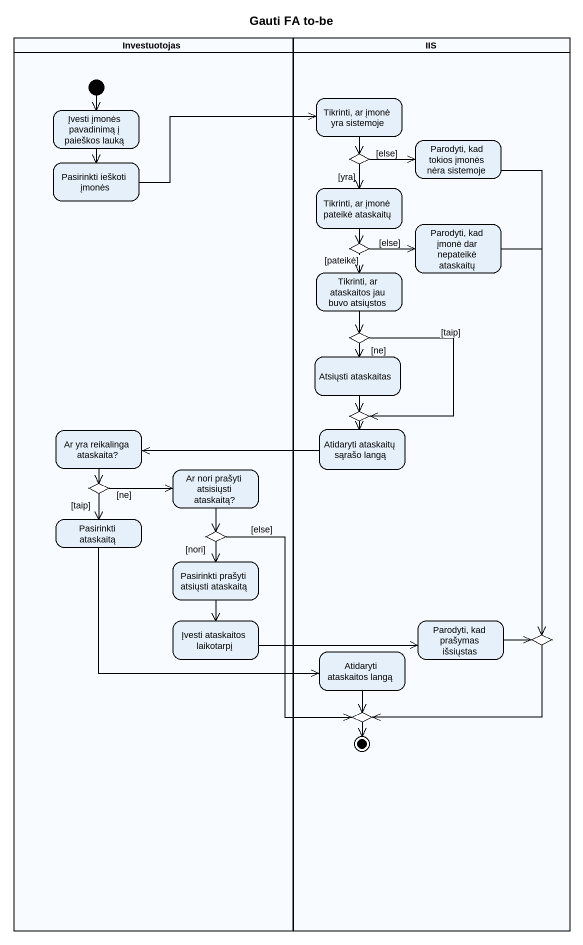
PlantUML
@startuml
title Gauti FA to-be
hide empty description
state Investuotojas <<partition>> {
  state "Įvesti įmonės pavadinimą į paieškos lauką" as Įvesti_įmonės_pavadinimą_į
  state "Pasirinkti ieškoti įmonės" as Pasirinkti_ieškoti_įmonės
  state "Ar yra reikalinga ataskaita?" as Ar_yra_reikalinga_ataskaita
  state choice5 <<choice>>
  state "Ar nori prašyti atsisiųsti ataskaitą?" as Ar_nori_prašyti_atsisiųsti
  state "Pasirinkti ataskaitą" as Pasirinkti_ataskaitą
  state "Pasirinkti prašyti atsiųsti ataskaitą" as Pasirinkti_prašyti_atsiųsti
  state choice6 <<choice>>
  state "Įvesti ataskaitos laikotarpį" as Įvesti_ataskaitos_laikotarpį
  [*] --> Įvesti_įmonės_pavadinimą_į
}
state IIS <<partition>> {
  state "Tikrinti, ar įmonė yra sistemoje" as Tikrinti_ar_įmonė_yra
  state "Parodyti, kad tokios įmonės nėra sistemoje" as Parodyti_kad_tokios_įmonės
  state choice1 <<choice>>
  state "Tikrinti, ar įmonė pateikė ataskaitų" as Tikrinti_ar_įmonė_pateikė
  state choice2 <<choice>>
  state "Parodyti, kad įmonė dar nepateikė ataskaitų" as Parodyti_kad_įmonė_dar
  state "Tikrinti, ar ataskaitos jau buvo atsiųstos" as Tikrinti_ar_ataskaitos_jau
  state choice3 <<choice>>
  state "Atsiųsti ataskaitas" as Atsiųsti_ataskaitas
  state choice4 <<choice>>
  state "Atidaryti ataskaitų sąrašo langą" as Atidaryti_ataskaitų_sąrašo
  state "Parodyti, kad prašymas išsiųstas" as Parodyti_kad_prašymas
  state choice7 <<choice>>
  state "Atidaryti ataskaitos langą" as Atidaryti_ataskaitos_langą
  state choice8 <<choice>>
  choice8 --> [*]
}
Tikrinti_ar_įmonė_yra --> choice1
Įvesti_įmonės_pavadinimą_į --> Pasirinkti_ieškoti_įmonės
Parodyti_kad_tokios_įmonės --> choice7
Pasirinkti_ieškoti_įmonės -right-> Tikrinti_ar_įmonė_yra
choice1 -right-> Parodyti_kad_tokios_įmonės : [else]
choice1 --> Tikrinti_ar_įmonė_pateikė : [yra]
Tikrinti_ar_įmonė_pateikė --> choice2
choice2 -right-> Parodyti_kad_įmonė_dar : [else]
choice2 --> Tikrinti_ar_ataskaitos_jau : [pateikė]
Parodyti_kad_įmonė_dar --> choice7
Tikrinti_ar_ataskaitos_jau --> choice3
choice3 --> Atsiųsti_ataskaitas : [ne]
choice3 --> choice4 : [taip]
Atsiųsti_ataskaitas --> choice4
choice4 --> Atidaryti_ataskaitų_sąrašo
Ar_yra_reikalinga_ataskaita --> choice5
Atidaryti_ataskaitų_sąrašo -left-> Ar_yra_reikalinga_ataskaita
choice5 -right-> Ar_nori_prašyti_atsisiųsti : [ne]
choice5 --> Pasirinkti_ataskaitą : [taip]
Ar_nori_prašyti_atsisiųsti --> choice6
Pasirinkti_ataskaitą -right-> Atidaryti_ataskaitos_langą
Pasirinkti_prašyti_atsiųsti --> Įvesti_ataskaitos_laikotarpį
choice6 --> Pasirinkti_prašyti_atsiųsti : [nori]
choice6 --> choice8 : [else]
Įvesti_ataskaitos_laikotarpį -right-> Parodyti_kad_prašymas
Parodyti_kad_prašymas -right-> choice7
choice7 -left-> choice8
Atidaryti_ataskaitos_langą --> choice8
@enduml
